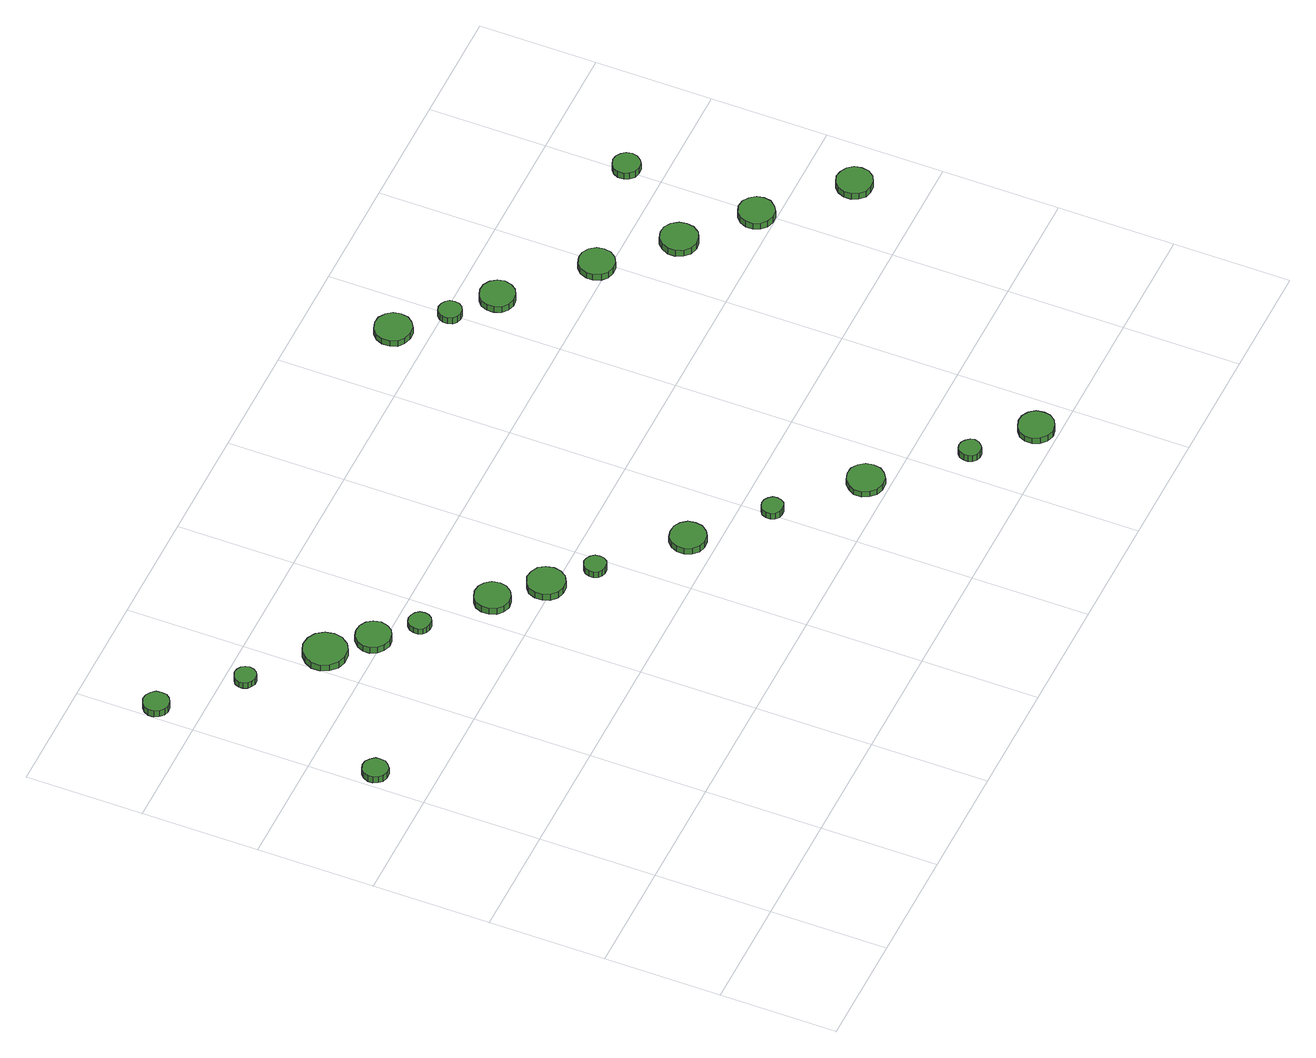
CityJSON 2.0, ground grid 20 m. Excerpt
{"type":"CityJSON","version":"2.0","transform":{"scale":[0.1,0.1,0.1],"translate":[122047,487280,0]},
"CityObjects":{
"tree1":{"type":"SolitaryVegetationObject","attributes":{"function":"something"},"geometry":[{"type":"MultiSurface","lod":"1","boundaries":[[[0,1,2,3,4,5,6,7,8,9,10,11,12,13,14]],[[15,16,17,18,19,20,21,22,23,24,25,26,27,28,29]],[[0,29,28,1]],[[1,28,27,2]],[[2,27,26,3]],[[3,26,25,4]],[[4,25,24,5]],[[5,24,23,6]],[[6,23,22,7]],[[7,22,21,8]],[[8,21,20,9]],[[9,20,19,10]],[[10,19,18,11]],[[11,18,17,12]],[[12,17,16,13]],[[13,16,15,14]],[[14,15,29,0]]]}]},
"tree2":{"type":"SolitaryVegetationObject","attributes":{"function":"something"},"geometry":[{"type":"MultiSurface","lod":"1","boundaries":[[[30,31,32,33,34,35,36,37,38,39,40,41,42,43,44]],[[45,46,47,48,49,50,51,52,53,54,55,56,57,58,59]],[[30,59,58,31]],[[31,58,57,32]],[[32,57,56,33]],[[33,56,55,34]],[[34,55,54,35]],[[35,54,53,36]],[[36,53,52,37]],[[37,52,51,38]],[[38,51,50,39]],[[39,50,49,40]],[[40,49,48,41]],[[41,48,47,42]],[[42,47,46,43]],[[43,46,45,44]],[[44,45,59,30]]]}]},
"tree3":{"type":"SolitaryVegetationObject","attributes":{"function":"something"},"geometry":[{"type":"MultiSurface","lod":"1","boundaries":[[[60,61,62,63,64,65,66,67,68,69,70,71,72,73,74]],[[75,76,77,78,79,80,81,82,83,84,85,86,87,88,89]],[[60,89,88,61]],[[61,88,87,62]],[[62,87,86,63]],[[63,86,85,64]],[[64,85,84,65]],[[65,84,83,66]],[[66,83,82,67]],[[67,82,81,68]],[[68,81,80,69]],[[69,80,79,70]],[[70,79,78,71]],[[71,78,77,72]],[[72,77,76,73]],[[73,76,75,74]],[[74,75,89,60]]]}]},
"tree4":{"type":"SolitaryVegetationObject","attributes":{"function":"something"},"geometry":[{"type":"MultiSurface","lod":"1","boundaries":[[[90,91,92,93,94,95,96,97,98,99,100,101,102,103,104]],[[105,106,107,108,109,110,111,112,113,114,115,116,117,118,119]],[[90,119,118,91]],[[91,118,117,92]],[[92,117,116,93]],[[93,116,115,94]],[[94,115,114,95]],[[95,114,113,96]],[[96,113,112,97]],[[97,112,111,98]],[[98,111,110,99]],[[99,110,109,100]],[[100,109,108,101]],[[101,108,107,102]],[[102,107,106,103]],[[103,106,105,104]],[[104,105,119,90]]]}]},
"tree5":{"type":"SolitaryVegetationObject","attributes":{"function":"something"},"geometry":[{"type":"MultiSurface","lod":"1","boundaries":[[[120,121,122,123,124,125,126,127,128,129,130,131,132,133,134]],[[135,136,137,138,139,140,141,142,143,144,145,146,147,148,149]],[[120,149,148,121]],[[121,148,147,122]],[[122,147,146,123]],[[123,146,145,124]],[[124,145,144,125]],[[125,144,143,126]],[[126,143,142,127]],[[127,142,141,128]],[[128,141,140,129]],[[129,140,139,130]],[[130,139,138,131]],[[131,138,137,132]],[[132,137,136,133]],[[133,136,135,134]],[[134,135,149,120]]]}]},
"tree6":{"type":"SolitaryVegetationObject","attributes":{"function":"something"},"geometry":[{"type":"MultiSurface","lod":"1","boundaries":[[[150,151,152,153,154,155,156,157,158,159,160,161,162,163,164]],[[165,166,167,168,169,170,171,172,173,174,175,176,177,178,179]],[[150,179,178,151]],[[151,178,177,152]],[[152,177,176,153]],[[153,176,175,154]],[[154,175,174,155]],[[155,174,173,156]],[[156,173,172,157]],[[157,172,171,158]],[[158,171,170,159]],[[159,170,169,160]],[[160,169,168,161]],[[161,168,167,162]],[[162,167,166,163]],[[163,166,165,164]],[[164,165,179,150]]]}]},
"tree7":{"type":"SolitaryVegetationObject","attributes":{"function":"something"},"geometry":[{"type":"MultiSurface","lod":"1","boundaries":[[[180,181,182,183,184,185,186,187,188,189,190,191,192,193,194]],[[195,196,197,198,199,200,201,202,203,204,205,206,207,208,209]],[[180,209,208,181]],[[181,208,207,182]],[[182,207,206,183]],[[183,206,205,184]],[[184,205,204,185]],[[185,204,203,186]],[[186,203,202,187]],[[187,202,201,188]],[[188,201,200,189]],[[189,200,199,190]],[[190,199,198,191]],[[191,198,197,192]],[[192,197,196,193]],[[193,196,195,194]],[[194,195,209,180]]]}]},
"tree8":{"type":"SolitaryVegetationObject","attributes":{"function":"something"},"geometry":[{"type":"MultiSurface","lod":"1","boundaries":[[[210,211,212,213,214,215,216,217,218,219,220,221,222,223,224]],[[225,226,227,228,229,230,231,232,233,234,235,236,237,238,239]],[[210,239,238,211]],[[211,238,237,212]],[[212,237,236,213]],[[213,236,235,214]],[[214,235,234,215]],[[215,234,233,216]],[[216,233,232,217]],[[217,232,231,218]],[[218,231,230,219]],[[219,230,229,220]],[[220,229,228,221]],[[221,228,227,222]],[[222,227,226,223]],[[223,226,225,224]],[[224,225,239,210]]]}]},
"tree9":{"type":"SolitaryVegetationObject","attributes":{"function":"something"},"geometry":[{"type":"MultiSurface","lod":"1","boundaries":[[[240,241,242,243,244,245,246,247,248,249,250,251,252,253,254]],[[255,256,257,258,259,260,261,262,263,264,265,266,267,268,269]],[[240,269,268,241]],[[241,268,267,242]],[[242,267,266,243]],[[243,266,265,244]],[[244,265,264,245]],[[245,264,263,246]],[[246,263,262,247]],[[247,262,261,248]],[[248,261,260,249]],[[249,260,259,250]],[[250,259,258,251]],[[251,258,257,252]],[[252,257,256,253]],[[253,256,255,254]],[[254,255,269,240]]]}]},
"tree10":{"type":"SolitaryVegetationObject","attributes":{"function":"something"},"geometry":[{"type":"MultiSurface","lod":"1","boundaries":[[[270,271,272,273,274,275,276,277,278,279,280,281,282,283,284]],[[285,286,287,288,289,290,291,292,293,294,295,296,297,298,299]],[[270,299,298,271]],[[271,298,297,272]],[[272,297,296,273]],[[273,296,295,274]],[[274,295,294,275]],[[275,294,293,276]],[[276,293,292,277]],[[277,292,291,278]],[[278,291,290,279]],[[279,290,289,280]],[[280,289,288,281]],[[281,288,287,282]],[[282,287,286,283]],[[283,286,285,284]],[[284,285,299,270]]]}]},
"tree11":{"type":"SolitaryVegetationObject","attributes":{"function":"something"},"geometry":[{"type":"MultiSurface","lod":"1","boundaries":[[[300,301,302,303,304,305,306,307,308,309,310,311,312,313,314]],[[315,316,317,318,319,320,321,322,323,324,325,326,327,328,329]],[[300,329,328,301]],[[301,328,327,302]],[[302,327,326,303]],[[303,326,325,304]],[[304,325,324,305]],[[305,324,323,306]],[[306,323,322,307]],[[307,322,321,308]],[[308,321,320,309]],[[309,320,319,310]],[[310,319,318,311]],[[311,318,317,312]],[[312,317,316,313]],[[313,316,315,314]],[[314,315,329,300]]]}]},
"tree12":{"type":"SolitaryVegetationObject","attributes":{"function":"something"},"geometry":[{"type":"MultiSurface","lod":"1","boundaries":[[[330,331,332,333,334,335,336,337,338,339,340,341,342,343,344]],[[345,346,347,348,349,350,351,352,353,354,355,356,357,358,359]],[[330,359,358,331]],[[331,358,357,332]],[[332,357,356,333]],[[333,356,355,334]],[[334,355,354,335]],[[335,354,353,336]],[[336,353,352,337]],[[337,352,351,338]],[[338,351,350,339]],[[339,350,349,340]],[[340,349,348,341]],[[341,348,347,342]],[[342,347,346,343]],[[343,346,345,344]],[[344,345,359,330]]]}]},
"tree13":{"type":"SolitaryVegetationObject","attributes":{"function":"something"},"geometry":[{"type":"MultiSurface","lod":"1","boundaries":[[[360,361,362,363,364,365,366,367,368,369,370,371,372,373,374]],[[375,376,377,378,379,380,381,382,383,384,385,386,387,388,389]],[[360,389,388,361]],[[361,388,387,362]],[[362,387,386,363]],[[363,386,385,364]],[[364,385,384,365]],[[365,384,383,366]],[[366,383,382,367]],[[367,382,381,368]],[[368,381,380,369]],[[369,380,379,370]],[[370,379,378,371]],[[371,378,377,372]],[[372,377,376,373]],[[373,376,375,374]],[[374,375,389,360]]]}]},
"tree14":{"type":"SolitaryVegetationObject","attributes":{"function":"something"},"geometry":[{"type":"MultiSurface","lod":"1","boundaries":[[[390,391,392,393,394,395,396,397,398,399,400,401,402,403,404]],[[405,406,407,408,409,410,411,412,413,414,415,416,417,418,419]],[[390,419,418,391]],[[391,418,417,392]],[[392,417,416,393]],[[393,416,415,394]],[[394,415,414,395]],[[395,414,413,396]],[[396,413,412,397]],[[397,412,411,398]],[[398,411,410,399]],[[399,410,409,400]],[[400,409,408,401]],[[401,408,407,402]],[[402,407,406,403]],[[403,406,405,404]],[[404,405,419,390]]]}]},
"tree15":{"type":"SolitaryVegetationObject","attributes":{"function":"something"},"geometry":[{"type":"MultiSurface","lod":"1","boundaries":[[[420,421,422,423,424,425,426,427,428,429,430,431,432,433,434]],[[435,436,437,438,439,440,441,442,443,444,445,446,447,448,449]],[[420,449,448,421]],[[421,448,447,422]],[[422,447,446,423]],[[423,446,445,424]],[[424,445,444,425]],[[425,444,443,426]],[[426,443,442,427]],[[427,442,441,428]],[[428,441,440,429]],[[429,440,439,430]],[[430,439,438,431]],[[431,438,437,432]],[[432,437,436,433]],[[433,436,435,434]],[[434,435,449,420]]]}]},
"tree16":{"type":"SolitaryVegetationObject","attributes":{"function":"something"},"geometry":[{"type":"MultiSurface","lod":"1","boundaries":[[[450,451,452,453,454,455,456,457,458,459,460,461,462,463,464]],[[465,466,467,468,469,470,471,472,473,474,475,476,477,478,479]],[[450,479,478,451]],[[451,478,477,452]],[[452,477,476,453]],[[453,476,475,454]],[[454,475,474,455]],[[455,474,473,456]],[[456,473,472,457]],[[457,472,471,458]],[[458,471,470,459]],[[459,470,469,460]],[[460,469,468,461]],[[461,468,467,462]],[[462,467,466,463]],[[463,466,465,464]],[[464,465,479,450]]]}]},
"tree17":{"type":"SolitaryVegetationObject","attributes":{"function":"something"},"geometry":[{"type":"MultiSurface","lod":"1","boundaries":[[[480,481,482,483,484,485,486,487,488,489,490,491,492,493,494]],[[495,496,497,498,499,500,501,502,503,504,505,506,507,508,509]],[[480,509,508,481]],[[481,508,507,482]],[[482,507,506,483]],[[483,506,505,484]],[[484,505,504,485]],[[485,504,503,486]],[[486,503,502,487]],[[487,502,501,488]],[[488,501,500,489]],[[489,500,499,490]],[[490,499,498,491]],[[491,498,497,492]],[[492,497,496,493]],[[493,496,495,494]],[[494,495,509,480]]]}]},
"tree18":{"type":"SolitaryVegetationObject","attributes":{"function":"something"},"geometry":[{"type":"MultiSurface","lod":"1","boundaries":[[[510,511,512,513,514,515,516,517,518,519,520,521,522,523,524]],[[525,526,527,528,529,530,531,532,533,534,535,536,537,538,539]],[[510,539,538,511]],[[511,538,537,512]],[[512,537,536,513]],[[513,536,535,514]],[[514,535,534,515]],[[515,534,533,516]],[[516,533,532,517]],[[517,532,531,518]],[[518,531,530,519]],[[519,530,529,520]],[[520,529,528,521]],[[521,528,527,522]],[[522,527,526,523]],[[523,526,525,524]],[[524,525,539,510]]]}]},
"tree19":{"type":"SolitaryVegetationObject","attributes":{"function":"something"},"geometry":[{"type":"MultiSurface","lod":"1","boundaries":[[[540,541,542,543,544,545,546,547,548,549,550,551,552,553,554]],[[555,556,557,558,559,560,561,562,563,564,565,566,567,568,569]],[[540,569,568,541]],[[541,568,567,542]],[[542,567,566,543]],[[543,566,565,544]],[[544,565,564,545]],[[545,564,563,546]],[[546,563,562,547]],[[547,562,561,548]],[[548,561,560,549]],[[549,560,559,550]],[[550,559,558,551]],[[551,558,557,552]],[[552,557,556,553]],[[553,556,555,554]],[[554,555,569,540]]]}]},
"tree20":{"type":"SolitaryVegetationObject","attributes":{"function":"something"},"geometry":[{"type":"MultiSurface","lod":"1","boundaries":[[[570,571,572,573,574,575,576,577,578,579,580,581,582,583,584]],[[585,586,587,588,589,590,591,592,593,594,595,596,597,598,599]],[[570,599,598,571]],[[571,598,597,572]],[[572,597,596,573]],[[573,596,595,574]],[[574,595,594,575]],[[575,594,593,576]],[[576,593,592,577]],[[577,592,591,578]],[[578,591,590,579]],[[579,590,589,580]],[[580,589,588,581]],[[581,588,587,582]],[[582,587,586,583]],[[583,586,585,584]],[[584,585,599,570]]]}]},
"tree21":{"type":"SolitaryVegetationObject","attributes":{"function":"something"},"geometry":[{"type":"MultiSurface","lod":"1","boundaries":[[[600,601,602,603,604,605,606,607,608,609,610,611,612,613,614]],[[615,616,617,618,619,620,621,622,623,624,625,626,627,628,629]],[[600,629,628,601]],[[601,628,627,602]],[[602,627,626,603]],[[603,626,625,604]],[[604,625,624,605]],[[605,624,623,606]],[[606,623,622,607]],[[607,622,621,608]],[[608,621,620,609]],[[609,620,619,610]],[[610,619,618,611]],[[611,618,617,612]],[[612,617,616,613]],[[613,616,615,614]],[[614,615,629,600]]]}]},
"tree22":{"type":"SolitaryVegetationObject","attributes":{"function":"something"},"geometry":[{"type":"MultiSurface","lod":"1","boundaries":[[[630,631,632,633,634,635,636,637,638,639,640,641,642,643,644]],[[645,646,647,648,649,650,651,652,653,654,655,656,657,658,659]],[[630,659,658,631]],[[631,658,657,632]],[[632,657,656,633]],[[633,656,655,634]],[[634,655,654,635]],[[635,654,653,636]],[[636,653,652,637]],[[637,652,651,638]],[[638,651,650,639]],[[639,650,649,640]],[[640,649,648,641]],[[641,648,647,642]],[[642,647,646,643]],[[643,646,645,644]],[[644,645,659,630]]]}]}
},
"vertices":[
[46,695,18],[45,703,18],[39,710,18],[32,715,18],[23,716,18],[14,713,18],[8,707,18],[4,699,18],[4,690,18],[8,682,18],[14,676,18],[23,673,18],[32,674,18],[39,679,18],[45,686,18],[45,686,5],[39,679,5],[32,674,5],[23,673,5],[14,676,5],[8,682,5],[4,690,5],[4,699,5],[8,707,5],[14,713,5],[23,716,5],[32,715,5],[39,710,5],[45,703,5],[46,695,5],
[43,1072,16],[42,1081,16],[36,1088,16],[28,1093,16],[19,1094,16],[11,1091,16],[4,1085,16],[0,1076,16],[0,1067,16],[4,1059,16],[11,1053,16],[19,1050,16],[28,1051,16],[36,1056,16],[42,1063,16],[42,1063,3],[36,1056,3],[28,1051,3],[19,1050,3],[11,1053,3],[4,1059,3],[0,1067,3],[0,1076,3],[4,1085,3],[11,1091,3],[19,1094,3],[28,1093,3],[36,1088,3],[42,1081,3],[43,1072,3],
[152,967,14],[150,974,14],[146,980,14],[139,984,14],[131,985,14],[124,982,14],[118,977,14],[115,970,14],[115,963,14],[118,956,14],[124,951,14],[131,948,14],[139,949,14],[146,953,14],[150,959,14],[150,959,2],[146,953,2],[139,949,2],[131,948,2],[124,951,2],[118,956,2],[115,963,2],[115,970,2],[118,977,2],[124,982,2],[131,985,2],[139,984,2],[146,980,2],[150,974,2],[152,967,2],
[270,872,17],[267,887,17],[258,900,17],[245,907,17],[229,909,17],[215,904,17],[204,894,17],[197,880,17],[197,865,17],[204,851,17],[215,841,17],[229,836,17],[245,837,17],[258,845,17],[267,857,17],[267,857,4],[258,845,4],[245,837,4],[229,836,4],[215,841,4],[204,851,4],[197,865,4],[197,880,4],[204,894,4],[215,904,4],[229,909,4],[245,907,4],[258,900,4],[267,887,4],[270,872,4],
[324,815,16],[321,827,16],[314,837,16],[303,843,16],[291,844,16],[280,841,16],[270,832,16],[265,821,16],[265,809,16],[270,798,16],[280,790,16],[291,786,16],[303,787,16],[314,793,16],[321,803,16],[321,803,3],[314,793,3],[303,787,3],[291,786,3],[280,790,3],[270,798,3],[265,809,3],[265,821,3],[270,832,3],[280,841,3],[291,844,3],[303,843,3],[314,837,3],[321,827,3],[324,815,3],
[371,760,15],[370,768,15],[365,774,15],[358,778,15],[350,779,15],[343,777,15],[337,771,15],[334,764,15],[334,756,15],[337,749,15],[343,744,15],[350,742,15],[358,742,15],[365,746,15],[370,753,15],[370,753,3],[365,746,3],[358,742,3],[350,742,3],[343,744,3],[337,749,3],[334,756,3],[334,764,3],[337,771,3],[343,777,3],[350,779,3],[358,778,3],[365,774,3],[370,768,3],[371,760,3],
[477,676,17],[475,689,17],[467,699,17],[457,705,17],[444,706,17],[432,702,17],[423,694,17],[418,683,17],[418,670,17],[423,658,17],[432,650,17],[444,646,17],[457,648,17],[467,654,17],[475,664,17],[475,664,4],[467,654,4],[457,648,4],[444,646,4],[432,650,4],[423,658,4],[418,670,4],[418,683,4],[423,694,4],[432,702,4],[444,706,4],[457,705,4],[467,699,4],[475,689,4],[477,676,4],
[543,611,16],[540,624,16],[533,635,16],[521,641,16],[508,643,16],[496,638,16],[486,630,16],[481,618,16],[481,605,16],[486,593,16],[496,584,16],[508,580,16],[521,581,16],[533,588,16],[540,598,16],[540,598,3],[533,588,3],[521,581,3],[508,580,3],[496,584,3],[486,593,3],[481,605,3],[481,618,3],[486,630,3],[496,638,3],[508,643,3],[521,641,3],[533,635,3],[540,624,3],[543,611,3],
[596,555,15],[595,563,15],[590,569,15],[584,573,15],[576,574,15],[569,571,15],[563,566,15],[560,559,15],[560,551,15],[563,544,15],[569,539,15],[576,537,15],[584,538,15],[590,541,15],[595,548,15],[595,548,2],[590,541,2],[584,538,2],[576,537,2],[569,539,2],[563,544,2],[560,551,2],[560,559,2],[563,566,2],[569,571,2],[576,574,2],[584,573,2],[590,569,2],[595,563,2],[596,555,2],
[724,445,15],[722,458,15],[714,468,15],[704,474,15],[691,475,15],[679,472,15],[670,463,15],[665,452,15],[665,439,15],[670,428,15],[679,419,15],[691,415,15],[704,417,15],[714,423,15],[722,433,15],[722,433,2],[714,423,2],[704,417,2],[691,415,2],[679,419,2],[670,428,2],[665,439,2],[665,452,2],[670,463,2],[679,472,2],[691,475,2],[704,474,2],[714,468,2],[722,458,2],[724,445,2],
[826,349,15],[825,356,15],[820,362,15],[814,366,15],[806,367,15],[799,365,15],[793,360,15],[790,353,15],[790,345,15],[793,338,15],[799,333,15],[806,331,15],[814,332,15],[820,335,15],[825,342,15],[825,342,2],[820,335,2],[814,332,2],[806,331,2],[799,333,2],[793,338,2],[790,345,2],[790,353,2],[793,360,2],[799,365,2],[806,367,2],[814,366,2],[820,362,2],[825,356,2],[826,349,2],
[954,238,14],[952,251,14],[944,261,14],[933,268,14],[920,269,14],[907,265,14],[898,256,14],[892,245,14],[892,231,14],[898,220,14],[907,211,14],[920,207,14],[933,208,14],[944,215,14],[952,225,14],[952,225,2],[944,215,2],[933,208,2],[920,207,2],[907,211,2],[898,220,2],[892,231,2],[892,245,2],[898,256,2],[907,265,2],[920,269,2],[933,268,2],[944,261,2],[952,251,2],[954,238,2],
[1068,113,15],[1066,120,15],[1061,126,15],[1055,130,15],[1047,131,15],[1040,129,15],[1034,124,15],[1031,116,15],[1031,109,15],[1034,101,15],[1040,96,15],[1047,94,15],[1055,95,15],[1061,99,15],[1066,105,15],[1066,105,2],[1061,99,2],[1055,95,2],[1047,94,2],[1040,96,2],[1034,101,2],[1031,109,2],[1031,116,2],[1034,124,2],[1040,129,2],[1047,131,2],[1055,130,2],[1061,126,2],[1066,120,2],[1068,113,2],
[1167,36,15],[1165,49,15],[1157,59,15],[1146,65,15],[1134,66,15],[1122,62,15],[1112,54,15],[1107,43,15],[1107,30,15],[1112,19,15],[1122,10,15],[1134,6,15],[1146,8,15],[1157,14,15],[1165,24,15],[1165,24,3],[1157,14,3],[1146,8,3],[1134,6,3],[1122,10,3],[1112,19,3],[1107,30,3],[1107,43,3],[1112,54,3],[1122,62,3],[1134,66,3],[1146,65,3],[1157,59,3],[1165,49,3],[1167,36,3],
[959,1057,14],[957,1070,14],[949,1080,14],[938,1087,14],[925,1088,14],[912,1084,14],[902,1075,14],[897,1063,14],[897,1050,14],[902,1038,14],[912,1030,14],[925,1026,14],[938,1027,14],[949,1034,14],[957,1044,14],[957,1044,2],[949,1034,2],[938,1027,2],[925,1026,2],[912,1030,2],[902,1038,2],[897,1050,2],[897,1063,2],[902,1075,2],[912,1084,2],[925,1088,2],[938,1087,2],[949,1080,2],[957,1070,2],[959,1057,2],
[1018,990,14],[1017,998,14],[1012,1004,14],[1005,1008,14],[997,1009,14],[989,1007,14],[983,1001,14],[980,994,14],[980,986,14],[983,978,14],[989,973,14],[997,970,14],[1005,971,14],[1012,975,14],[1017,982,14],[1017,982,1],[1012,975,1],[1005,971,1],[997,970,1],[989,973,1],[983,978,1],[980,986,1],[980,994,1],[983,1001,1],[989,1007,1],[997,1009,1],[1005,1008,1],[1012,1004,1],[1017,998,1],[1018,990,1],
[1091,935,14],[1088,947,14],[1081,957,14],[1070,963,14],[1058,964,14],[1046,960,14],[1037,952,14],[1032,941,14],[1032,929,14],[1037,917,14],[1046,909,14],[1058,905,14],[1070,907,14],[1081,913,14],[1088,923,14],[1088,923,1],[1081,913,1],[1070,907,1],[1058,905,1],[1046,909,1],[1037,917,1],[1032,929,1],[1032,941,1],[1037,952,1],[1046,960,1],[1058,964,1],[1070,963,1],[1081,957,1],[1088,947,1],[1091,935,1],
[1217,818,16],[1215,830,16],[1207,841,16],[1196,847,16],[1184,848,16],[1172,844,16],[1163,836,16],[1158,824,16],[1158,812,16],[1163,800,16],[1172,792,16],[1184,788,16],[1196,789,16],[1207,796,16],[1215,806,16],[1215,806,3],[1207,796,3],[1196,789,3],[1184,788,3],[1172,792,3],[1163,800,3],[1158,812,3],[1158,824,3],[1163,836,3],[1172,844,3],[1184,848,3],[1196,847,3],[1207,841,3],[1215,830,3],[1217,818,3],
[1321,721,15],[1319,733,15],[1311,744,15],[1300,751,15],[1287,752,15],[1274,748,15],[1265,739,15],[1259,727,15],[1259,714,15],[1265,702,15],[1274,693,15],[1287,689,15],[1300,691,15],[1311,697,15],[1319,708,15],[1319,708,2],[1311,697,2],[1300,691,2],[1287,689,2],[1274,693,2],[1265,702,2],[1259,714,2],[1259,727,2],[1265,739,2],[1274,748,2],[1287,752,2],[1300,751,2],[1311,744,2],[1319,733,2],[1321,721,2],
[1422,631,15],[1420,643,15],[1412,653,15],[1402,660,15],[1389,661,15],[1377,657,15],[1368,649,15],[1363,637,15],[1363,625,15],[1368,613,15],[1377,605,15],[1389,601,15],[1402,602,15],[1412,609,15],[1420,619,15],[1420,619,2],[1412,609,2],[1402,602,2],[1389,601,2],[1377,605,2],[1368,613,2],[1363,625,2],[1363,637,2],[1368,649,2],[1377,657,2],[1389,661,2],[1402,660,2],[1412,653,2],[1420,643,2],[1422,631,2],
[1427,861,16],[1425,871,16],[1419,878,16],[1411,883,16],[1402,884,16],[1392,881,16],[1385,875,16],[1381,866,16],[1381,856,16],[1385,848,16],[1392,841,16],[1402,838,16],[1411,839,16],[1419,844,16],[1425,852,16],[1425,852,3],[1419,844,3],[1411,839,3],[1402,838,3],[1392,841,3],[1385,848,3],[1381,856,3],[1381,866,3],[1385,875,3],[1392,881,3],[1402,884,3],[1411,883,3],[1419,878,3],[1425,871,3],[1427,861,3],
[1546,516,13],[1544,528,13],[1536,538,13],[1525,544,13],[1513,546,13],[1501,542,13],[1492,533,13],[1487,522,13],[1487,509,13],[1492,498,13],[1501,489,13],[1513,486,13],[1525,487,13],[1536,493,13],[1544,503,13],[1544,503,0],[1536,493,0],[1525,487,0],[1513,486,0],[1501,489,0],[1492,498,0],[1487,509,0],[1487,522,0],[1492,533,0],[1501,542,0],[1513,546,0],[1525,544,0],[1536,538,0],[1544,528,0],[1546,516,0]
]}
